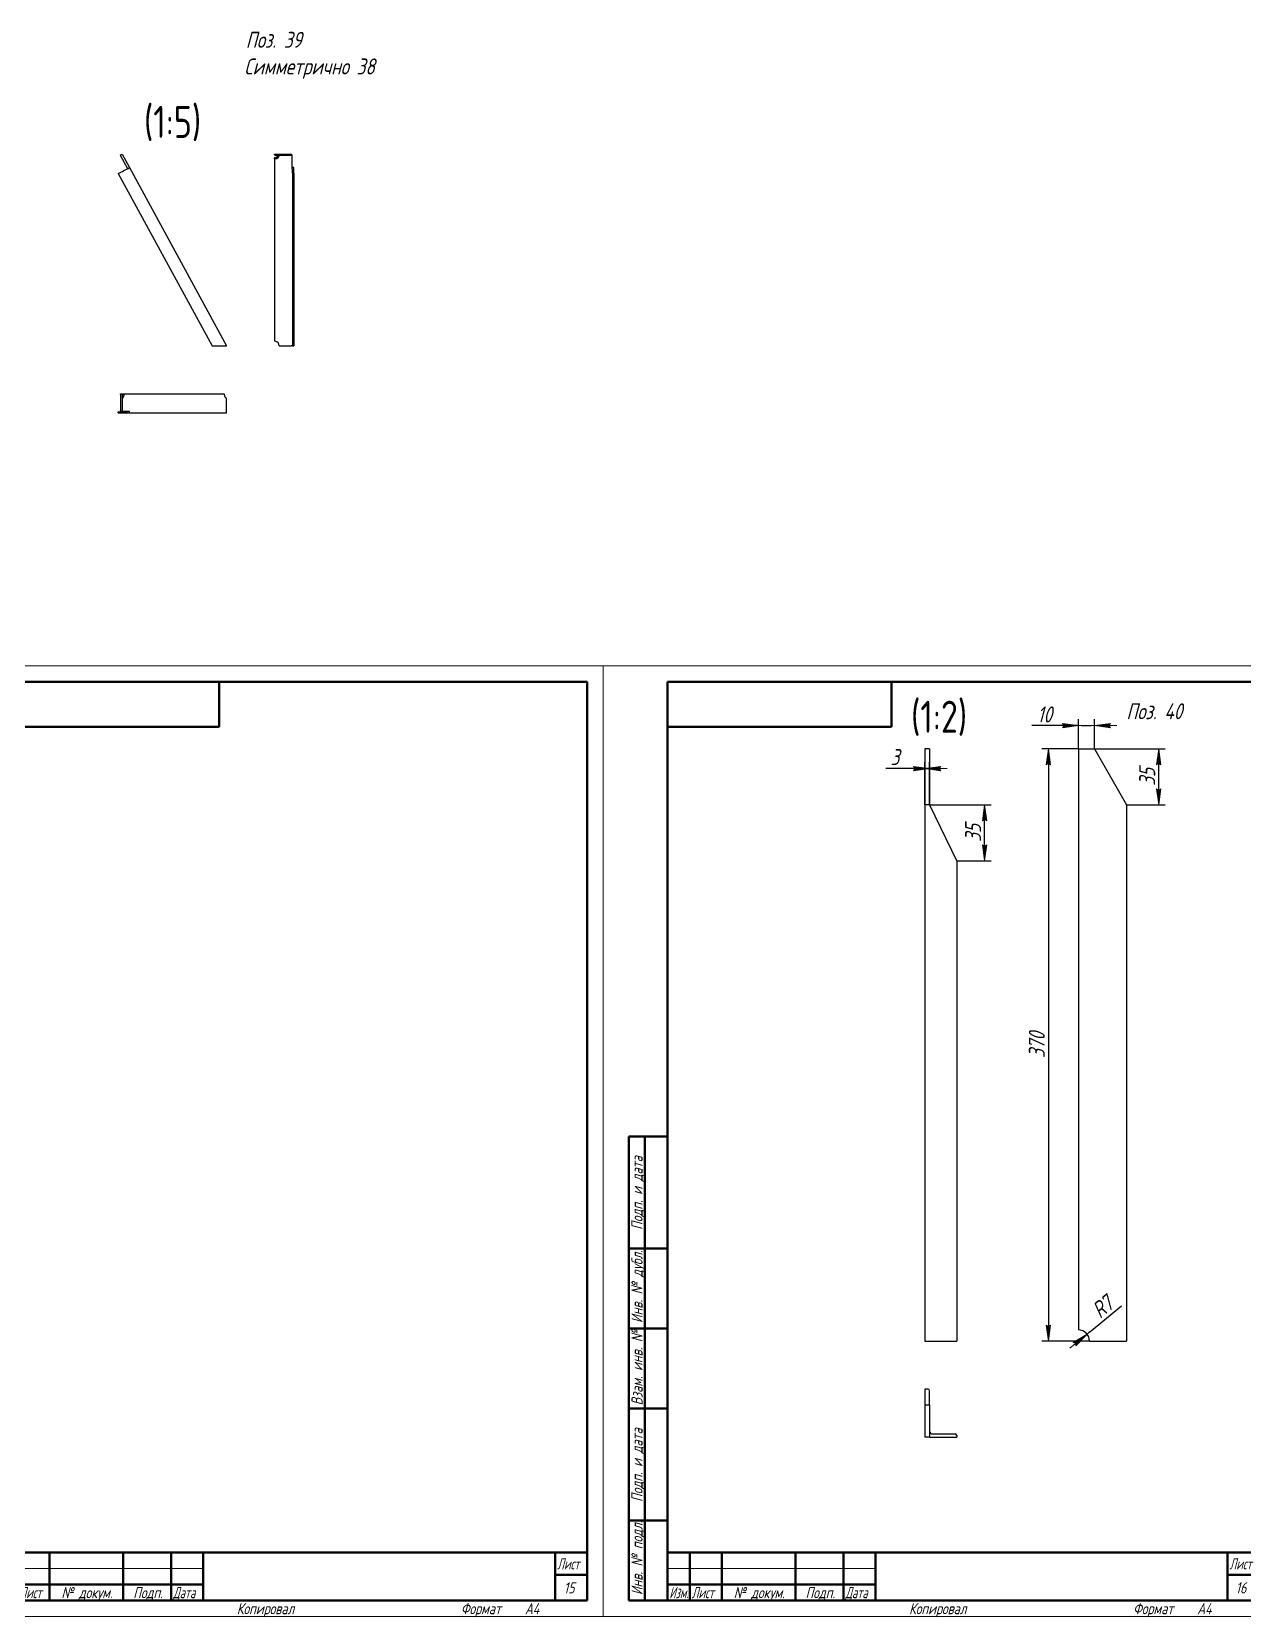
# Model space of a CAD drawing. Header units: millimetres. Extents: x 0 to 6300, y -537 to 1019.
# Drawn here: x 3181.5 to 3560.2, y -0.2 to 495.1 of the extents above; entities that cross this region are included whole.
import ezdxf

# ---------------------------------------------------------------- set-up
doc = ezdxf.new("R2010")
doc.units = ezdxf.units.MM
doc.linetypes.add('K5LT_BASIC', pattern=[0])
doc.linetypes.add('K5LT_THIN', pattern=[0])
doc.layers.add('Системный слой', color=7, linetype='Continuous')
doc.layers.add('Системный слой (1)', color=7, linetype='Continuous', true_color=0x909090)
doc.styles.add('KDIMTEXTSTYLE', font='GOST_AU.SHX', dxfattribs={"width": 0.96, "oblique": 15, "height": 5})
doc.styles.add('KTEXTSTYLE', font='GOST_AU.SHX', dxfattribs={"width": 0.96, "height": 5})
doc.dimstyles.new('KDIMSTYLE (0.50)', dxfattribs={"dimtxt": 5, "dimasz": 1, "dimexe": 2, "dimexo": 0, "dimgap": 1, "dimtad": 1, "dimlfac": 2, "dimtxsty": 'KDIMTEXTSTYLE', "dimsah": 1, "dimcen": 0, "dimdle": 1, "dimadec": 0, "dimazin": 0, "dimtfac": 0.667, "dimtmove": 0, "dimatfit": 3, "dimfxl": 1, "dimtvp": 1, "dimtolj": 1, "dimtzin": 0, "dimarcsym": 0})

# ---------------------------------------------------------------- blocks, each defined once
blk = doc.blocks.new('U3')
at = {"layer": 'Системный слой (1)', "color": 5, "linetype": 'K5LT_BASIC', "lineweight": 60, "true_color": 0x0000ff}
for p, q in [((3257.33, 455.64), (3258, 455.79)), ((3258, 455.79), (3258.5, 456.2)), ((3258.5, 456.2), (3258.69, 456.59))]:
    blk.add_line(p, q, dxfattribs=at)
blk = doc.blocks.new('KDIMARROW_02')
at = {"layer": 'Системный слой'}
blk.add_hatch(color=0, dxfattribs=at).paths.add_polyline_path([(4.5, 0), (5, 0.66), (0, 0), (5, -0.66)])
at = {"layer": 'Системный слой', "color": 0, "linetype": 'K5LT_THIN', "lineweight": 18}
for p, q in [((5, 0.66), (0, 0)), ((0, 0), (5, -0.66)), ((0, 0), (7, 0)), ((4.5, 0), (5, 0.66)), ((5, -0.66), (4.5, 0))]:
    blk.add_line(p, q, dxfattribs=at)
at = {"layer": 'Системный слой (1)', "color": 0, "linetype": 'K5LT_THIN', "lineweight": 18}
blk.add_line((0, 0), (-1, 0), dxfattribs=at)
blk = doc.blocks.new('D121')
at = {"color": 0, "lineweight": -2}
for p, q in [((3460.38, 264.91), (3448.2, 264.91)), ((3459.38, 264.91), (3458.38, 264.91)), ((3460.38, 253.55), (3460.38, 266.91)), ((3460.38, 264.91), (3461.88, 264.91)), ((3461.88, 253.55), (3461.88, 266.91)), ((3462.88, 264.91), (3463.88, 264.91))]:
    blk.add_line(p, q, dxfattribs=at)
at = {"layer": 'Defpoints', "color": 0}
for p in [(3461.88, 264.91), (3460.38, 253.55), (3461.88, 253.55)]:
    blk.add_point(p, dxfattribs=at)
at = {"color": 0, "lineweight": -2, "rotation": 180}
blk.add_blockref('KDIMARROW_02', (3461.88, 264.91), dxfattribs=at)
at = {"color": 0, "lineweight": -2}
blk.add_blockref('KDIMARROW_02', (3460.38, 264.91), dxfattribs=at)
at = {"color": 7, "insert": (3451.08, 268.52), "char_height": 5, "attachment_point": 5, "style": 'KDIMTEXTSTYLE'}
blk.add_mtext('\\A1;\\H5.0;\\W0.965;\\Q15;3', dxfattribs=at)
blk = doc.blocks.new('KDIMARROW_01')
at = {"layer": 'Системный слой'}
blk.add_hatch(color=0, dxfattribs=at).paths.add_polyline_path([(0, 0), (-5, 0.66), (-4.5, 0), (-5, -0.66)])
at = {"layer": 'Системный слой', "color": 0, "linetype": 'K5LT_THIN', "lineweight": 18}
for p, q in [((-4.5, 0), (-5, 0.66)), ((-5, 0.66), (0, 0)), ((0, 0), (-5, -0.66)), ((-5, -0.66), (-4.5, 0))]:
    blk.add_line(p, q, dxfattribs=at)
at = {"layer": 'Системный слой (1)', "color": 0, "linetype": 'K5LT_THIN', "lineweight": 18}
blk.add_line((0, 0), (-1, 0), dxfattribs=at)
blk = doc.blocks.new('D122')
at = {"color": 0, "lineweight": -2}
for p, q in [((3461.88, 253.55), (3481.1, 253.55)), ((3479.1, 237.05), (3479.1, 252.55)), ((3470.38, 236.05), (3481.1, 236.05))]:
    blk.add_line(p, q, dxfattribs=at)
at = {"layer": 'Defpoints', "color": 0}
for p in [(3461.88, 253.55), (3479.1, 253.55), (3470.38, 236.05)]:
    blk.add_point(p, dxfattribs=at)
at = {"color": 0, "lineweight": -2}
for p, rotation in [((3479.1, 253.55), 90), ((3479.1, 236.05), 270)]:
    blk.add_blockref('KDIMARROW_01', p, dxfattribs=dict(at, rotation=rotation))
at = {"color": 7, "insert": (3475.49, 244.8), "char_height": 5, "attachment_point": 5, "rotation": 90, "style": 'KDIMTEXTSTYLE'}
blk.add_mtext('\\A1;\\H5.0;\\W0.965;\\Q15;35', dxfattribs=at)
blk = doc.blocks.new('D123')
at = {"color": 0, "lineweight": -2}
for p, q in [((3508.38, 271.05), (3497.02, 271.05)), ((3499.02, 270.05), (3499.02, 87.05)), ((3511.88, 86.05), (3497.02, 86.05))]:
    blk.add_line(p, q, dxfattribs=at)
at = {"layer": 'Defpoints', "color": 0}
for p in [(3508.38, 271.05), (3499.02, 86.05), (3511.88, 86.05)]:
    blk.add_point(p, dxfattribs=at)
at = {"color": 0, "lineweight": -2}
for p, rotation in [((3499.02, 271.05), 90), ((3499.02, 86.05), 270)]:
    blk.add_blockref('KDIMARROW_01', p, dxfattribs=dict(at, rotation=rotation))
at = {"color": 7, "insert": (3495.42, 178.55), "char_height": 5, "attachment_point": 5, "rotation": 90, "style": 'KDIMTEXTSTYLE'}
blk.add_mtext('\\A1;\\H5.0;\\W0.965;\\Q15;370', dxfattribs=at)
blk = doc.blocks.new('D124')
at = {"color": 0, "lineweight": -2}
for p, q in [((3508.38, 278.34), (3493.8, 278.34)), ((3508.38, 271.05), (3508.38, 280.34)), ((3509.38, 278.34), (3512.38, 278.34)), ((3513.38, 271.05), (3513.38, 280.34))]:
    blk.add_line(p, q, dxfattribs=at)
at = {"layer": 'Defpoints', "color": 0}
for p in [(3513.38, 278.34), (3508.38, 271.05), (3513.38, 271.05)]:
    blk.add_point(p, dxfattribs=at)
at = {"color": 0, "lineweight": -2, "rotation": 180}
blk.add_blockref('KDIMARROW_02', (3508.38, 278.34), dxfattribs=at)
at = {"color": 0, "lineweight": -2}
blk.add_blockref('KDIMARROW_02', (3513.38, 278.34), dxfattribs=at)
at = {"color": 7, "insert": (3497.82, 281.84), "char_height": 5, "attachment_point": 5, "style": 'KDIMTEXTSTYLE'}
blk.add_mtext('\\A1;\\H5.0;\\W0.965;\\Q15;10', dxfattribs=at)
blk = doc.blocks.new('D125')
at = {"color": 0, "lineweight": -2}
for p, q in [((3513.38, 271.05), (3535.49, 271.05)), ((3533.49, 254.55), (3533.49, 270.05)), ((3523.38, 253.55), (3535.49, 253.55))]:
    blk.add_line(p, q, dxfattribs=at)
at = {"layer": 'Defpoints', "color": 0}
for p in [(3513.38, 271.05), (3533.49, 271.05), (3523.38, 253.55)]:
    blk.add_point(p, dxfattribs=at)
at = {"color": 0, "lineweight": -2}
for p, rotation in [((3533.49, 271.05), 90), ((3533.49, 253.55), 270)]:
    blk.add_blockref('KDIMARROW_01', p, dxfattribs=dict(at, rotation=rotation))
at = {"color": 7, "insert": (3529.89, 262.3), "char_height": 5, "attachment_point": 5, "rotation": 90, "style": 'KDIMTEXTSTYLE'}
blk.add_mtext('\\A1;\\H5.0;\\W0.965;\\Q15;35', dxfattribs=at)
blk = doc.blocks.new('D126')
at = {"color": 0, "lineweight": -2}
for p, q in [((3511.86, 88.9), (3521.87, 97.11)), ((3508.38, 86.05), (3511.09, 88.27))]:
    blk.add_line(p, q, dxfattribs=at)
at = {"layer": 'Defpoints', "color": 0}
for p in [(3508.38, 86.05), (3511.09, 88.27)]:
    blk.add_point(p, dxfattribs=at)
at = {"color": 0, "lineweight": -2, "rotation": 219.3523311727506}
blk.add_blockref('KDIMARROW_02', (3511.09, 88.27), dxfattribs=at)
at = {"color": 7, "insert": (3515.89, 96.74), "char_height": 5, "attachment_point": 5, "rotation": 39.3523, "style": 'KDIMTEXTSTYLE'}
blk.add_mtext('\\A1;\\H5.0;\\W0.965;\\Q15;R7', dxfattribs=at)
blk = doc.blocks.new('U18')
at = {"color": 7, "linetype": 'K5LT_THIN', "lineweight": 18}
for p, q in [((3150, 0), (3150, 297)), ((3150, 297), (3360, 297)), ((3360, 297), (3360, 0)), ((3170, 15), (3235, 15)), ((3360, 0), (3150, 0))]:
    blk.add_line(p, q, dxfattribs=at)
at = {"color": 5, "linetype": 'K5LT_BASIC', "lineweight": 60, "true_color": 0x0000ff}
for p, q in [((3170, 5), (3170, 292)), ((3170, 292), (3355, 292)), ((3240, 292), (3240, 278)), ((3355, 292), (3355, 5)), ((3240, 278), (3170, 278)), ((3158, 5), (3158, 150)), ((3170, 150), (3158, 150)), ((3163, 5), (3163, 150)), ((3170, 115), (3158, 115)), ((3170, 90), (3158, 90)), ((3170, 65), (3158, 65)), ((3170, 30), (3158, 30)), ((3170, 20), (3355, 20)), ((3170, 5), (3170, 20)), ((3177, 5), (3177, 20)), ((3187, 5), (3187, 20)), ((3210, 5), (3210, 20)), ((3225, 5), (3225, 20)), ((3235, 5), (3235, 20)), ((3345, 5), (3345, 20)), ((3170, 10), (3177, 10)), ((3177, 10), (3187, 10)), ((3187, 10), (3210, 10)), ((3210, 10), (3225, 10)), ((3225, 10), (3235, 10)), ((3345, 13), (3355, 13)), ((3170, 5), (3158, 5)), ((3355, 5), (3170, 5))]:
    blk.add_line(p, q, dxfattribs=at)
at = {"color": 7, "char_height": 2.5, "attachment_point": 1, "rotation": 90, "style": 'KTEXTSTYLE'}
for s, insert in [('\\H3.5;\\W0.965;\\Q15;\\Q15;Подп. и дата', (3158.77, 120.8)), ('\\H3.5;\\W0.965;\\Q15;\\Q15;Инв. № дубл.', (3158.77, 91.71)), ('\\H3.5;\\W0.965;\\Q15;\\Q15;Взам. инв. №', (3158.77, 65.98)), ('\\H3.5;\\W0.965;\\Q15;\\Q15;Подп. и дата', (3158.77, 35.8)), ('\\H3.5;\\W0.965;\\Q15;\\Q15;Инв. № подл.', (3158.77, 6.71))]:
    blk.add_mtext(s, dxfattribs=dict(at, insert=insert))
at = {"color": 7, "char_height": 2.5, "attachment_point": 1, "style": 'KTEXTSTYLE'}
for s, insert in [('\\H3.5;\\W0.965;\\Q15;\\Q15;\\W0.816;Лист', (3345.6, 18.23)), ('\\H3.5;\\W0.965;\\Q15;\\Q15;15', (3347.65, 10.73)), ('\\H3.5;\\W0.965;\\Q15;\\Q15;\\W0.797;Изм.', (3170.61, 9.23)), ('\\H3.5;\\W0.965;\\Q15;\\Q15;\\W0.816;Лист', (3177.6, 9.23)), ('\\H3.5;\\W0.965;\\Q15;\\Q15;№ докум.', (3190.72, 9.23)), ('\\H3.5;\\W0.965;\\Q15;\\Q15;Подп.', (3213.15, 9.23)), ('\\H3.5;\\W0.965;\\Q15;\\Q15;\\W0.816;Дата', (3225.6, 9.23)), ('\\H3.5;\\W0.965;\\Q15;\\Q15;Копировал', (3245.5, 4.23)), ('\\H3.5;\\W0.965;\\Q15;\\Q15;Формат', (3315.5, 4.23)), ('\\H3.5;\\W0.965;\\Q15;\\Q15;A4', (3335.5, 4.23))]:
    blk.add_mtext(s, dxfattribs=dict(at, insert=insert))
blk = doc.blocks.new('U19')
at = {"color": 7, "linetype": 'K5LT_THIN', "lineweight": 18}
for p, q in [((3360, 0), (3360, 297)), ((3360, 297), (3570, 297)), ((3570, 297), (3570, 0)), ((3380, 15), (3445, 15)), ((3570, 0), (3360, 0))]:
    blk.add_line(p, q, dxfattribs=at)
at = {"color": 5, "linetype": 'K5LT_BASIC', "lineweight": 60, "true_color": 0x0000ff}
for p, q in [((3380, 5), (3380, 292)), ((3380, 292), (3565, 292)), ((3450, 292), (3450, 278)), ((3565, 292), (3565, 5)), ((3450, 278), (3380, 278)), ((3368, 5), (3368, 150)), ((3380, 150), (3368, 150)), ((3373, 5), (3373, 150)), ((3380, 115), (3368, 115)), ((3380, 90), (3368, 90)), ((3380, 65), (3368, 65)), ((3380, 30), (3368, 30)), ((3380, 20), (3565, 20)), ((3380, 5), (3380, 20)), ((3387, 5), (3387, 20)), ((3397, 5), (3397, 20)), ((3420, 5), (3420, 20)), ((3435, 5), (3435, 20)), ((3445, 5), (3445, 20)), ((3555, 5), (3555, 20)), ((3380, 10), (3387, 10)), ((3387, 10), (3397, 10)), ((3397, 10), (3420, 10)), ((3420, 10), (3435, 10)), ((3435, 10), (3445, 10)), ((3555, 13), (3565, 13)), ((3380, 5), (3368, 5)), ((3565, 5), (3380, 5))]:
    blk.add_line(p, q, dxfattribs=at)
at = {"color": 7, "char_height": 2.5, "attachment_point": 1, "rotation": 90, "style": 'KTEXTSTYLE'}
for s, insert in [('\\H3.5;\\W0.965;\\Q15;\\Q15;Подп. и дата', (3368.77, 120.8)), ('\\H3.5;\\W0.965;\\Q15;\\Q15;Инв. № дубл.', (3368.77, 91.71)), ('\\H3.5;\\W0.965;\\Q15;\\Q15;Взам. инв. №', (3368.77, 65.98)), ('\\H3.5;\\W0.965;\\Q15;\\Q15;Подп. и дата', (3368.77, 35.8)), ('\\H3.5;\\W0.965;\\Q15;\\Q15;Инв. № подл.', (3368.77, 6.71))]:
    blk.add_mtext(s, dxfattribs=dict(at, insert=insert))
at = {"color": 7, "char_height": 2.5, "attachment_point": 1, "style": 'KTEXTSTYLE'}
for s, insert in [('\\H3.5;\\W0.965;\\Q15;\\Q15;\\W0.816;Лист', (3555.6, 18.23)), ('\\H3.5;\\W0.965;\\Q15;\\Q15;16', (3557.51, 10.73)), ('\\H3.5;\\W0.965;\\Q15;\\Q15;\\W0.797;Изм.', (3380.61, 9.23)), ('\\H3.5;\\W0.965;\\Q15;\\Q15;\\W0.816;Лист', (3387.6, 9.23)), ('\\H3.5;\\W0.965;\\Q15;\\Q15;№ докум.', (3400.72, 9.23)), ('\\H3.5;\\W0.965;\\Q15;\\Q15;Подп.', (3423.15, 9.23)), ('\\H3.5;\\W0.965;\\Q15;\\Q15;\\W0.816;Дата', (3435.6, 9.23)), ('\\H3.5;\\W0.965;\\Q15;\\Q15;Копировал', (3455.5, 4.23)), ('\\H3.5;\\W0.965;\\Q15;\\Q15;Формат', (3525.5, 4.23)), ('\\H3.5;\\W0.965;\\Q15;\\Q15;A4', (3545.5, 4.23))]:
    blk.add_mtext(s, dxfattribs=dict(at, insert=insert))

msp = doc.modelspace()

# ---------------------------------------------------------------- linework, layer by layer
at = {"color": 3}
for p, q in [((3209.1206, 456.5639), (3211.4187, 452.3495)), ((3209.6959, 456.874), (3211.9939, 452.6599)), ((3257.3325, 456.6836), (3257.3325, 456.874)), ((3257.3325, 456.874), (3258.7325, 456.874)), ((3257.3325, 456.6836), (3257.3325, 456.6825)), ((3257.5325, 456.5891), (3262.5325, 456.5891)), ((3258.7325, 456.5868), (3257.5325, 456.5868)), ((3258.7325, 456.874), (3262.7325, 456.874)), ((3262.7325, 456.5639), (3262.7325, 456.874)), ((3262.7325, 456.5639), (3262.7325, 452.3495)), ((3208.4292, 450.842), (3237.7764, 397.0236)), ((3211.9939, 452.6599), (3242.3325, 397.0236)), ((3257.3325, 455.4534), (3257.3325, 455.6449)), ((3257.3325, 455.4534), (3257.3325, 398.4236)), ((3263.3325, 452.6599), (3262.7325, 452.6599)), ((3262.9325, 450.9282), (3262.9325, 452.1872)), ((3262.9325, 450.9282), (3262.9325, 397.0236)), ((3263.3325, 450.842), (3263.1325, 450.842)), ((3263.3325, 450.842), (3263.3325, 452.6599)), ((3263.3325, 450.842), (3263.3325, 397.0236)), ((3237.7764, 397.0236), (3242.3325, 397.0236)), ((3258.7325, 397.0236), (3262.5325, 397.0236)), ((3262.9325, 397.0236), (3262.5325, 397.0236)), ((3262.9325, 397.0236), (3263.1325, 397.0236)), ((3263.1325, 397.0236), (3263.3325, 397.0236)), ((3209.1679, 381.8234), (3209.1679, 376.8234)), ((3209.3442, 382.0234), (3209.6959, 382.0234)), ((3209.6959, 382.0234), (3209.6959, 380.6234)), ((3209.8325, 381.8234), (3209.6959, 381.1577)), ((3210.015, 382.0234), (3210.3662, 382.0234)), ((3210.3662, 382.0234), (3241.5691, 382.0234)), ((3209.1206, 376.6234), (3209.6959, 376.6234)), ((3209.6959, 380.6234), (3209.6959, 376.6234)), ((3209.6959, 376.6234), (3211.9939, 376.6234)), ((3211.9939, 376.0234), (3211.9939, 376.6234)), ((3242.3325, 376.0234), (3242.3325, 380.6234)), ((3208.4292, 376.0234), (3208.4292, 376.2234)), ((3208.4292, 376.0234), (3211.9939, 376.0234)), ((3208.6099, 376.4234), (3211.1126, 376.4234)), ((3211.9939, 376.0234), (3242.3325, 376.0234)), ((3461.8787, 271.0489), (3460.3787, 271.0489)), ((3460.3787, 271.0489), (3460.3787, 253.5489)), ((3461.8787, 271.0489), (3461.8787, 253.5489)), ((3508.3787, 271.0489), (3513.3787, 271.0489)), ((3508.3787, 271.0489), (3508.3787, 89.5489)), ((3513.3787, 271.0489), (3523.3787, 253.5489)), ((3460.3787, 253.5489), (3460.3787, 86.0489)), ((3461.8787, 253.5489), (3460.3787, 253.5489)), ((3461.8787, 253.5489), (3470.3787, 236.0489)), ((3523.3787, 253.5489), (3523.3787, 86.0489)), ((3470.3787, 236.0489), (3470.3787, 86.0489)), ((3460.3787, 86.0489), (3470.3787, 86.0489)), ((3511.8787, 86.0489), (3523.3787, 86.0489)), ((3460.3787, 71.0489), (3460.3787, 66.0489)), ((3461.3787, 71.0489), (3460.3787, 71.0489)), ((3461.8787, 66.0489), (3461.8787, 70.5489)), ((3461.8787, 66.0489), (3460.3787, 66.0489)), ((3460.3787, 66.0489), (3460.3787, 56.0489)), ((3461.8787, 66.0489), (3461.8787, 56.0489)), ((3461.8787, 56.0489), (3460.3787, 56.0489)), ((3461.8787, 56.0489), (3470.3787, 56.0489)), ((3462.8787, 57.0489), (3469.8787, 57.0489)), ((3470.3787, 56.5489), (3470.3787, 56.0489))]:
    msp.add_line(p, q, dxfattribs=at)
for centre, radius, start, end in [((3177.3325, 516.2236), 67.6, 298.049752, 298.603724), ((3177.3325, 516.2236), 72.4, 295.436598, 298.603724), ((3257.3325, 397.0236), 1.4, 81.786789, 90), ((3257.3325, 397.0236), 1.4, 0, 81.786789), ((3508.3787, 86.0489), 3.5, 0, 90), ((3461.3787, 70.5489), 0.5, 0, 90), ((3462.8787, 58.0489), 1, 180, 270), ((3469.8787, 56.5489), 0.5, 0, 90)]:
    msp.add_arc(centre, radius, start, end, dxfattribs=at)
for centre, major_axis, ratio, start_param, end_param in [((3257.5325, 456.6825), (0.2, 0), 0.47874892, 3.14159265, 4.71238898), ((3257.3325, 456.5868), (1.4, 0), 0.87795186, 4.85573655, 6.28318531), ((3209.6959, 382.0234), (0, 1.4), 0.47874892, 3.14159265, 4.71238898), ((3242.3325, 382.0234), (0, -1.4), 0.54530201, 4.71238898, 6.28318531)]:
    msp.add_ellipse(centre, major_axis=major_axis, ratio=ratio, start_param=start_param, end_param=end_param, dxfattribs=at)
for points, knots in [([(3257.5325, 456.5891), (3257.512, 456.5891), (3257.4772, 456.5917), (3257.4299, 456.6015), (3257.3932, 456.6145), (3257.3618, 456.6325), (3257.3386, 456.6554), (3257.3325, 456.6737), (3257.3325, 456.6836)], [0, 0, 0, 0, 1.75828893, 2.99349859, 4.41895839, 5.68596601, 7.21773871, 9, 9, 9, 9]), ([(3262.7325, 456.5639), (3262.6941, 456.5743), (3262.6281, 456.5859), (3262.5582, 456.5891), (3262.5325, 456.5891)], [0, 0, 0, 0, 3.17350656, 5, 5, 5, 5]), ([(3257.5325, 455.3703), (3257.519, 455.3685), (3257.4945, 455.367), (3257.4674, 455.3683), (3257.4473, 455.3708), (3257.4357, 455.3729), (3257.4237, 455.3756), (3257.414, 455.3782), (3257.3992, 455.3831), (3257.384, 455.3897), (3257.3694, 455.3981), (3257.3577, 455.4066), (3257.3478, 455.4162), (3257.3377, 455.4297), (3257.3331, 455.4422), (3257.3325, 455.4514), (3257.3325, 455.4534)], [0, 0, 0, 0, 2.17747594, 3.99636924, 4.62012475, 5.73755284, 6.10526787, 6.87718037, 7.64061093, 9.18058863, 10.30243482, 11.44835777, 12.71543358, 13.93346414, 16.3272934, 17, 17, 17, 17]), ([(3262.9325, 452.1872), (3262.9325, 452.196), (3262.9295, 452.2151), (3262.9186, 452.2377), (3262.9043, 452.2567), (3262.8895, 452.2722), (3262.873, 452.2858), (3262.8543, 452.2986), (3262.8353, 452.31), (3262.8024, 452.3262), (3262.7675, 452.3394), (3262.7403, 452.3474), (3262.7325, 452.3495)], [0, 0, 0, 0, 1.71822793, 3.78672943, 4.63529385, 5.74469102, 7.15051451, 7.71125773, 8.83032022, 10.03374781, 12.16901003, 13, 13, 13, 13]), ([(3263.1325, 450.842), (3263.112, 450.842), (3263.0773, 450.8443), (3263.0281, 450.8536), (3262.9917, 450.8658), (3262.9609, 450.8824), (3262.9386, 450.9024), (3262.9325, 450.9192), (3262.9325, 450.9282)], [0, 0, 0, 0, 1.75481447, 2.98814593, 4.59335905, 5.67922586, 7.21229316, 9, 9, 9, 9]), ([(3209.1679, 381.8234), (3209.1679, 381.8398), (3209.1712, 381.8704), (3209.1851, 381.913), (3209.2058, 381.9498), (3209.232, 381.9794), (3209.2656, 382.0044), (3209.303, 382.0199), (3209.3317, 382.0234), (3209.3442, 382.0234)], [0, 0, 0, 0, 1.56989688, 2.92733341, 4.31577159, 5.71748142, 6.90672779, 8.6571938, 10, 10, 10, 10]), ([(3209.8325, 381.8234), (3209.8334, 381.8369), (3209.8372, 381.8613), (3209.8454, 381.8884), (3209.8537, 381.9086), (3209.8593, 381.9202), (3209.8661, 381.9321), (3209.8722, 381.9418), (3209.8828, 381.9566), (3209.8955, 381.971), (3209.9118, 381.9858), (3209.9285, 381.9981), (3209.9472, 382.0084), (3209.9665, 382.016), (3209.9883, 382.0217), (3210.005, 382.0234), (3210.015, 382.0234)], [0, 0, 0, 0, 2.17747594, 3.99636924, 4.62012475, 5.73755284, 6.10526787, 6.87718037, 7.64061093, 9.18058863, 10.12181944, 11.44835777, 12.85304926, 13.93346414, 15.18849769, 17, 17, 17, 17]), ([(3209.1206, 376.6234), (3209.1369, 376.6555), (3209.1602, 376.7206), (3209.1679, 376.7904), (3209.1679, 376.8234)], [0, 0, 0, 0, 2.65341793, 5, 5, 5, 5]), ([(3211.1126, 376.4234), (3211.1294, 376.4234), (3211.1626, 376.4261), (3211.2002, 376.4351), (3211.2264, 376.4444), (3211.2439, 376.4517), (3211.2683, 376.4636), (3211.293, 376.4787), (3211.319, 376.4981), (3211.3414, 376.5177), (3211.3789, 376.5571), (3211.4036, 376.5938), (3211.4187, 376.6234)], [0, 0, 0, 0, 1.71822793, 3.47231796, 4.06816402, 4.63529385, 5.4512684, 6.8515082, 7.57421312, 8.73136675, 9.85118075, 13, 13, 13, 13]), ([(3208.4292, 376.2234), (3208.4292, 376.2398), (3208.4326, 376.2704), (3208.4467, 376.3129), (3208.468, 376.3497), (3208.4948, 376.3793), (3208.5292, 376.4043), (3208.5676, 376.4199), (3208.5971, 376.4234), (3208.6099, 376.4234)], [0, 0, 0, 0, 1.56673996, 2.92191059, 4.30883147, 5.70994652, 6.89952292, 8.65220214, 10, 10, 10, 10])]:
    msp.add_open_spline(points, degree=3, knots=knots, dxfattribs=at)

# ---------------------------------------------------------------- block references
for name in ['U3', 'U18', 'U19']:
    msp.add_blockref(name, (0, 0))

# ---------------------------------------------------------------- texts
at = {"color": 7, "char_height": 2.5, "attachment_point": 1, "style": 'KTEXTSTYLE'}
for s, insert in [('\\H3.5;\\W0.965;\\Q15;\\Q15;\\H5.00;Поз. 39', (3248.3251, 495.0952)), ('\\H3.5;\\W0.965;\\Q15;\\Q15;\\H5.00;Симметрично 38', (3247.857, 486.7679)), ('\\H3.5;\\W0.965;\\Q15;\\Q0;\\H10.00;{\\c16711680;(1:5)}', (3216.5173, 471.9432)), ('\\H3.5;\\W0.965;\\Q15;\\Q0;\\H10.00;{\\c16711680;(1:2)}', (3456.1183, 286.118)), ('\\H3.5;\\W0.965;\\Q15;\\Q15;\\H5.00;Поз. 40', (3523.3787, 285.3227))]:
    msp.add_mtext(s, dxfattribs=dict(at, insert=insert))

# ---------------------------------------------------------------- dimensions: what is measured, and where the dimension line sits
at = {"color": 7}
for base, p1, p2, picture, middle in [((3513.3787, 278.3424), (3508.3787, 271.0489), (3513.3787, 271.0489), 'D124', (3497.8228, 278.3424)), ((3461.8787, 264.9147), (3460.3787, 253.5489), (3461.8787, 253.5489), 'D121', (3451.0846, 264.9147))]:
    dim = msp.add_linear_dim(base=base, p1=p1, p2=p2, dimstyle='KDIMSTYLE (0.50)', override={"dimexo": 0, "dimpost": '\\H5.0;\\W0.965;\\Q15;<>', "dimblk1": 'KDIMARROW_02', "dimblk2": 'KDIMARROW_02', "dimse1": 0, "dimse2": 0, "dimclrt": 7, "dimtolj": 1}, dxfattribs=at)
    dim.commit()
    dim.dimension.update_dxf_attribs({"geometry": picture, "text_midpoint": middle, "dimtype": 160})
for base, p1, p2, picture, middle in [((3499.0227, 86.0489), (3508.3787, 271.0489), (3511.8787, 86.0489), 'D123', (3499.0227, 178.5489)), ((3533.4928, 271.0489), (3523.3787, 253.5489), (3513.3787, 271.0489), 'D125', (3533.4928, 262.2989)), ((3479.0964, 253.5489), (3470.3787, 236.0489), (3461.8787, 253.5489), 'D122', (3479.0964, 244.7989))]:
    dim = msp.add_linear_dim(base=base, p1=p1, p2=p2, angle=90, dimstyle='KDIMSTYLE (0.50)', override={"dimexo": 0, "dimpost": '\\H5.0;\\W0.965;\\Q15;<>', "dimblk1": 'KDIMARROW_01', "dimblk2": 'KDIMARROW_01', "dimse1": 0, "dimse2": 0, "dimclrt": 7, "dimtolj": 1}, dxfattribs=at)
    dim.commit()
    dim.dimension.update_dxf_attribs({"geometry": picture, "text_midpoint": middle, "dimtype": 160})
dim = msp.add_radius_dim(center=(3508.3787, 86.0489), mpoint=(3511.0851, 88.2682), dimstyle='KDIMSTYLE (0.50)', override={"dimpost": '\\H5.0;\\W0.965;\\Q15;R<>', "dimblk2": 'KDIMARROW_02', "dimclrt": 7, "dimtolj": 1}, dxfattribs=at)
dim.commit()
dim.dimension.update_dxf_attribs({"geometry": 'D126', "text_midpoint": (3518.1102, 94.0289), "dimtype": 164})

doc.saveas('drawing.dxf')
